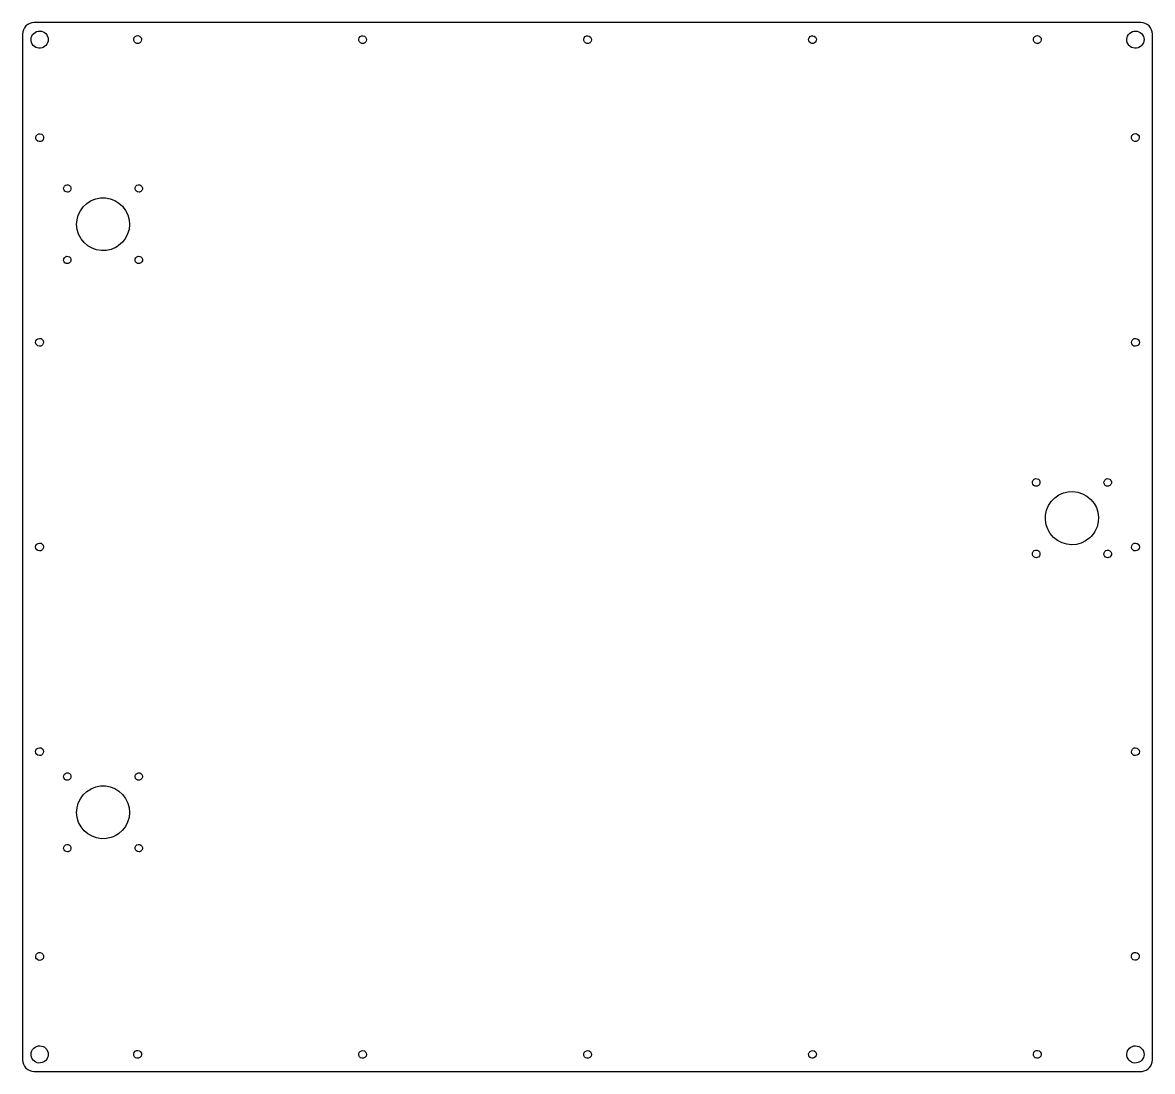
# Model space of a CAD drawing. Header units: millimetres. Extents: x -245 to 245, y -227 to 227.
import ezdxf

# ---------------------------------------------------------------- set-up
doc = ezdxf.new("R2010")
doc.units = ezdxf.units.MM
doc.layers.get('0').update_dxf_attribs({"color": 70})

msp = doc.modelspace()

# ---------------------------------------------------------------- linework, layer by layer
for points in [[(240.398, -227.348, 0.384311815), (244.875, -222.375), (244.875, 222.375, 0.414716963), (239.875, 227.375), (-239.875, 227.375, 0.414716963), (-244.875, 222.375), (-244.875, -222.375, 0.414716963), (-239.875, -227.375), (239.875, -227.375, 0.026441478)], [(-236.341, 216.434, -38.074814983), (-235.975, 216.574)], [(-193.582, 219.062, -27.754384797), (-193.461, 219.278)], [(-96.0822, 219.062, -27.118740875), (-95.9607, 219.278)], [(1.41779, 219.062, -27.174632041), (1.53926, 219.278)], [(98.9178, 219.062, -27.118740858), (99.0393, 219.278)], [(196.418, 219.062, -27.754384779), (196.539, 219.278)], [(238.659, 216.434, -38.074814989), (239.025, 216.574)], [(-238.918, 178.438, -27.754384784), (-239.039, 178.222)], [(238.918, 176.562, -27.754384763), (239.039, 176.778)], [(-225.377, 153.855, -26.066058335), (-225.133, 153.891)], [(-194.377, 153.855, -26.066058368), (-194.133, 153.891)], [(-206.446, 129.063, -12.664496267), (-203.24, 130.696, -0.078530715)], [(-225.377, 122.855, -26.066058365), (-225.133, 122.891)], [(-194.377, 122.855, -26.066058364), (-194.133, 122.891)], [(-236.951, 87.1411, -27.522895215), (-236.723, 87.2381)], [(236.951, 90.3589, -27.522895241), (236.723, 90.2619)], [(194.623, 26.3546, -26.818963655), (194.867, 26.3914)], [(225.623, 26.3546, -26.818963656), (225.867, 26.3914)], [(217.695, 3.95383, -12.734353422), (219.959, 6.75, -0.0786375)], [(-236.951, -1.60893, -27.570095414), (-236.723, -1.51187)], [(236.951, 1.60893, -27.570095414), (236.723, 1.51187)], [(194.623, -4.64539, -26.79046724), (194.867, -4.60863)], [(225.623, -4.64539, -26.790467239), (225.867, -4.60863)], [(-236.951, -90.3589, -27.522895243), (-236.723, -90.2619)], [(236.951, -87.1411, -27.522895216), (236.723, -87.2381)], [(-225.377, -101.145, -26.066058362), (-225.133, -101.109)], [(-194.377, -101.145, -26.066058354), (-194.133, -101.109)], [(-206.446, -125.937, -12.664496267), (-203.24, -124.304, -0.078530715)], [(-225.377, -132.145, -26.066058357), (-225.133, -132.109)], [(-194.377, -132.145, -26.066058362), (-194.133, -132.109)], [(-238.918, -176.562, -27.754384762), (-239.039, -176.778)], [(238.918, -178.438, -27.75438478), (239.039, -178.222)], [(-236.341, -223.566, -38.074814973), (-235.975, -223.426)], [(-193.582, -220.938, -27.754384766), (-193.461, -220.722)], [(-96.0822, -220.938, -27.118740857), (-95.9607, -220.722)], [(1.41779, -220.938, -27.174632041), (1.53926, -220.722)], [(98.9178, -220.938, -27.11874087), (99.0393, -220.722)], [(196.418, -220.938, -27.754384797), (196.539, -220.722)], [(238.659, -223.566, -38.074814982), (239.025, -223.426)]]:
    msp.add_lwpolyline(points, format="xyb", close=True)

doc.saveas('drawing.dxf')
